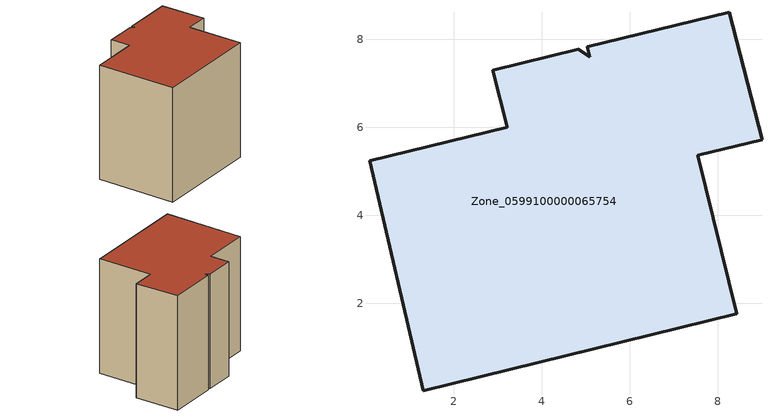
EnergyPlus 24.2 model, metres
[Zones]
Zone_0599100000065754
 floor ground (C_G): 9.01,5.72 7.55,5.36 8.43,1.76 1.32,0.01 0.09,5.24 3.22,6 2.89,7.3 4.84,7.78 5.1,7.61 5.04,7.83 8.27,8.62 z0
 wall outside (C_F): 7.55,5.36 9.01,5.72 8.27,8.62 5.04,7.83 5.1,7.61 4.84,7.78 2.89,7.3 3.22,6 0.09,5.24 1.32,0.01 8.43,1.76 7.55,5.36 z0:7.72
 roof outside (C_R): 5.1,7.61 4.84,7.78 2.89,7.3 3.22,6 0.09,5.24 1.32,0.01 8.43,1.76 7.55,5.36 9.01,5.72 8.27,8.62 5.04,7.83 z7.72
[BUILDING]
Pand.0599100000065754: North Axis=0; Terrain=City; Loads Convergence Tolerance Value=0.04; Temperature Convergence Tolerance Value=0.4; Solar Distribution=FullExterior; Maximum Number of Warmup Days=25; Minimum Number of Warmup Days=1
[Site:Location]
Rotterdam.The.Hague.AP_ZH_NLD Design_Conditions: Latitude=51.96; Longitude=4.45; Time Zone=1; Elevation=-4.5
[SITE:GROUNDTEMPERATURE:BUILDINGSURFACE]
18, 18, 18, 18, 18, 18, 18, 18, 18, 18, 18, 18
[MATERIAL] Thermal Absorptance=0.9; Solar Absorptance=0.7; Visible Absorptance=0.7
Name | Roughness | Thickness | Conductivity | Density | Specific Heat
G.TC.1946 | MediumSmooth | 0.15 | 1 | 540 | 1210
F.TC.1946 | Rough | 0.3 | 0.857143 | 1920 | 840
R.TC.1946 | MediumRough | 0.2 | 0.909091 | 1500 | 1000
[CONSTRUCTION]
C_G: G.TC.1946
C_F: F.TC.1946
C_R: R.TC.1946
[ZONE]
Zone_0599100000065754: Type=1; Multiplier=1; Ceiling Height=Autocalculate; Volume=Autocalculate; Floor Area=autocalculate; Part of Total Floor Area=Yes
[ZONEINFILTRATION:DESIGNFLOWRATE]
Infil_Zone_0599100000065754: Zone or ZoneList or Space or SpaceList=Zone_0599100000065754; Schedule=AlwaysOn; Design Flow Rate Calculation Method=Flow/Area; Flow Rate per Floor Area=0.003; Constant Term Coefficient=1; Temperature Term Coefficient=0; Velocity Term Coefficient=0; Velocity Squared Term Coefficient=0
[HVACTEMPLATE:ZONE:IDEALLOADSAIRSYSTEM]
Zone_0599100000065754: Maximum Heating Supply Air Temperature=50; Minimum Cooling Supply Air Temperature=13; Maximum Heating Supply Air Humidity Ratio=0.0156; Minimum Cooling Supply Air Humidity Ratio=0.0077; Heating Limit=NoLimit; Cooling Limit=NoLimit; Dehumidification Control Type=ConstantSensibleHeatRatio; Cooling Sensible Heat Ratio=0.7; Dehumidification Setpoint=60; Humidification Control Type=None; Humidification Setpoint=30; Outdoor Air Method=None; Outdoor Air Flow Rate per Person=0.00944; Outdoor Air Flow Rate per Zone Floor Area=0; Outdoor Air Flow Rate per Zone=0; Demand Controlled Ventilation Type=None; Outdoor Air Economizer Type=NoEconomizer; Heat Recovery Type=None; Sensible Heat Recovery Effectiveness=0.7; Latent Heat Recovery Effectiveness=0.65
[ZONECONTROL:THERMOSTAT]
ThermostatControl_Zone_0599100000065754: Zone or ZoneList=Zone_0599100000065754; Control Type Schedule=DualSetpointControlType; Control 1=Thermostat_Zone_0599100000065754; Temperature Difference Between Cutout And Setpoint=0
[THERMOSTATSETPOINT:DUALSETPOINT]
Thermostat_Zone_0599100000065754: Heating Setpoint Temperature Schedule=HeatingSetpoint_Zone_0599100000065754; Cooling Setpoint Temperature Schedule=CoolingSetpoint_Zone_0599100000065754
[SCHEDULE:COMPACT]
HeatingSetpoint_Zone_0599100000065754: Through: 12/31, For: AllDays, Until: 24:00, 21
CoolingSetpoint_Zone_0599100000065754: Through: 12/31, For: AllDays, Until: 24:00, 24
DualSetpointControlType: Through: 12/31, For: AllDays, Until: 24:00, 4
AlwaysOn: Through: 12/31, For: AllDays, Until: 24:00, 1
